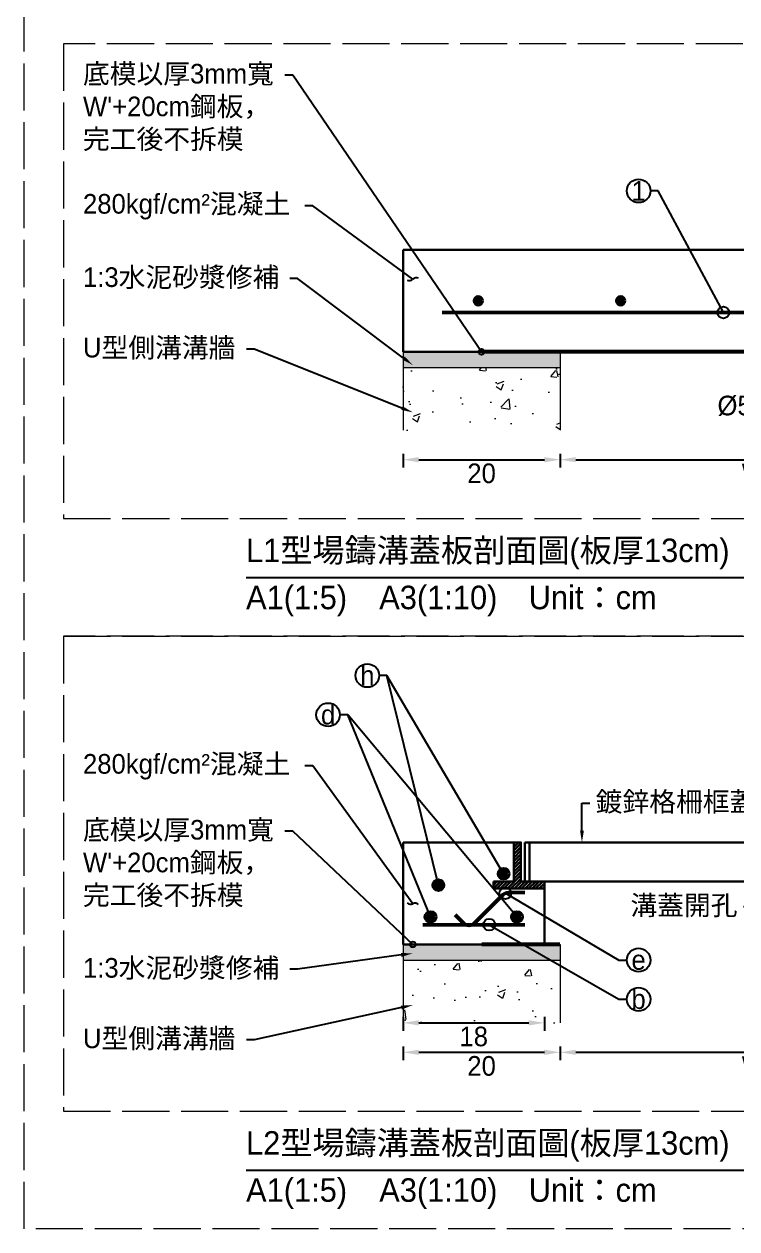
# Model space of a CAD drawing. Extents: x -2931 to 4779, y -2120 to 304.
# Drawn here: x -40.9 to 140.7, y -1307.5 to -1000.5 of the extents above; entities that cross this region are included whole.
import ezdxf
from ezdxf import colors
from ezdxf.entities.mleader import LeaderData, LeaderLine
from ezdxf.math import Vec2, Vec3

# ---------------------------------------------------------------- set-up
doc = ezdxf.new("R2010")
doc.units = 0
doc.header["$MEASUREMENT"] = 0
doc.linetypes.add('ACAD_ISO02W100', pattern=[15, 12, -3])
doc.layers.add('一、4.基本-隱藏', color=9, linetype='ACAD_ISO02W100', lineweight=20, plot=False)
doc.layers.add('三、3.文字-註解文字', color=2, linetype='Continuous')
for name, color, linetype, lineweight in [('二、1.繪圖-既有設施', 8, 'Continuous', 20), ('二、2.繪圖-施作項目', 181, 'Continuous', 30), ('二、5.繪圖-鋼筋', 60, 'Continuous', 50), ('二、6.繪圖-其他施作項目', 35, 'Continuous', 30)]:
    doc.layers.add(name, color=color, linetype=linetype, lineweight=lineweight)
doc.styles.add('次圖名(詳圖)', font='MS PGothic.ttf', dxfattribs={"height": 6})
doc.styles.add('註解文字', font='MS PGothic.ttf', dxfattribs={"height": 5})
doc.dimstyles.new('註解文字', dxfattribs={"dimtxt": 5, "dimasz": 4, "dimexe": 2, "dimexo": 2.5, "dimgap": 1, "dimtad": 2, "dimzin": 0, "dimdsep": 46, "dimtxsty": '註解文字', "dimcen": 0.1, "dimclrd": 256, "dimclre": 256, "dimclrt": 256, "dimadec": 0, "dimazin": 0, "dimtfac": 1, "dimtofl": 0, "dimtmove": 0, "dimatfit": 3, "dimfxl": 1.5, "dimfxlon": 1, "dimtolj": 1, "dimtzin": 0, "dimlwd": -1, "dimlwe": -1, "dimarcsym": 1})

# ---------------------------------------------------------------- blocks, each defined once
blk = doc.blocks.new('_Integral')
at = {"color": 0, "linetype": 'ByBlock', "lineweight": -2}
for centre, start, end in [((0.44, -0.09), 102, 168), ((-0.44, 0.09), 282, 348)]:
    blk.add_arc(centre, 0.454, start, end, dxfattribs=at)
blk = doc.blocks.new('_Small')
at = {"color": 0, "linetype": 'ByBlock', "lineweight": -2}
blk.add_circle((0, 0), 0.25, dxfattribs=at)
blk = doc.blocks.new('*D87')
at = {"layer": 'Defpoints', "color": 0, "transparency": 16777216}
for p in [(55.69, -1083.96), (95.69, -1083.96), (95.69, -1111.46)]:
    blk.add_point(p, dxfattribs=at)
at = {"layer": '三、3.文字-註解文字', "transparency": 16777216}
for p, q in [((55.69, -1109.96), (55.69, -1113.46)), ((95.69, -1109.96), (95.69, -1113.46)), ((59.69, -1111.46), (91.69, -1111.46))]:
    blk.add_line(p, q, dxfattribs=at)
for points in [[(59.69, -1110.8), (59.69, -1112.13), (55.69, -1111.46)], [(91.69, -1110.8), (91.69, -1112.13), (95.69, -1111.46)]]:
    blk.add_solid(points, dxfattribs=at)
at = {"layer": '三、3.文字-註解文字', "transparency": 16777216, "insert": (75.69, -1114.96), "char_height": 5, "attachment_point": 5, "style": '註解文字'}
blk.add_mtext('\\A1;20', dxfattribs=at)
blk = doc.blocks.new('*D88')
at = {"layer": 'Defpoints', "color": 0, "transparency": 16777216}
for p in [(95.69, -1083.96), (195.69, -1083.96), (195.69, -1111.46)]:
    blk.add_point(p, dxfattribs=at)
at = {"layer": '三、3.文字-註解文字', "transparency": 16777216}
for p, q in [((95.69, -1109.96), (95.69, -1113.46)), ((195.69, -1109.96), (195.69, -1113.46)), ((99.69, -1111.46), (191.69, -1111.46))]:
    blk.add_line(p, q, dxfattribs=at)
for points in [[(99.69, -1110.8), (99.69, -1112.13), (95.69, -1111.46)], [(191.69, -1110.8), (191.69, -1112.13), (195.69, -1111.46)]]:
    blk.add_solid(points, dxfattribs=at)
at = {"layer": '三、3.文字-註解文字', "transparency": 16777216, "insert": (145.69, -1114.96), "char_height": 5, "attachment_point": 5, "style": '註解文字'}
blk.add_mtext("\\A1;W'", dxfattribs=at)
blk = doc.blocks.new('*D74')
at = {"layer": 'Defpoints', "color": 0, "transparency": 16777216}
for p in [(55.69, -1244.96), (95.69, -1244.96), (95.69, -1262.46)]:
    blk.add_point(p, dxfattribs=at)
at = {"layer": '三、3.文字-註解文字', "transparency": 16777216}
for p, q in [((55.69, -1260.96), (55.69, -1264.46)), ((95.69, -1260.96), (95.69, -1264.46)), ((59.69, -1262.46), (91.69, -1262.46))]:
    blk.add_line(p, q, dxfattribs=at)
for points in [[(59.69, -1261.8), (59.69, -1263.13), (55.69, -1262.46)], [(91.69, -1261.8), (91.69, -1263.13), (95.69, -1262.46)]]:
    blk.add_solid(points, dxfattribs=at)
at = {"layer": '三、3.文字-註解文字', "transparency": 16777216, "insert": (75.69, -1265.96), "char_height": 5, "attachment_point": 5, "style": '註解文字'}
blk.add_mtext('\\A1;20', dxfattribs=at)
blk = doc.blocks.new('*D75')
at = {"layer": 'Defpoints', "color": 0, "transparency": 16777216}
for p in [(95.69, -1244.96), (195.69, -1244.96), (195.69, -1262.46)]:
    blk.add_point(p, dxfattribs=at)
at = {"layer": '三、3.文字-註解文字', "transparency": 16777216}
for p, q in [((95.69, -1260.96), (95.69, -1264.46)), ((195.69, -1260.96), (195.69, -1264.46)), ((99.69, -1262.46), (191.69, -1262.46))]:
    blk.add_line(p, q, dxfattribs=at)
for points in [[(99.69, -1261.8), (99.69, -1263.13), (95.69, -1262.46)], [(191.69, -1261.8), (191.69, -1263.13), (195.69, -1262.46)]]:
    blk.add_solid(points, dxfattribs=at)
at = {"layer": '三、3.文字-註解文字', "transparency": 16777216, "insert": (145.69, -1265.96), "char_height": 5, "attachment_point": 5, "style": '註解文字'}
blk.add_mtext("\\A1;W'", dxfattribs=at)
blk = doc.blocks.new('*D82')
at = {"layer": 'Defpoints', "color": 0, "transparency": 16777216}
for p in [(55.69, -1234.96), (91.69, -1234.96), (91.69, -1254.96)]:
    blk.add_point(p, dxfattribs=at)
at = {"layer": '三、3.文字-註解文字', "transparency": 16777216}
for p, q in [((55.69, -1253.46), (55.69, -1256.96)), ((59.69, -1254.96), (87.69, -1254.96)), ((91.69, -1253.46), (91.69, -1256.96))]:
    blk.add_line(p, q, dxfattribs=at)
for points in [[(59.69, -1254.3), (59.69, -1255.63), (55.69, -1254.96)], [(87.69, -1254.3), (87.69, -1255.63), (91.69, -1254.96)]]:
    blk.add_solid(points, dxfattribs=at)
at = {"layer": '三、3.文字-註解文字', "transparency": 16777216, "insert": (73.69, -1258.46), "char_height": 5, "attachment_point": 5, "style": '註解文字'}
blk.add_mtext('\\A1;18', dxfattribs=at)

msp = doc.modelspace()

# ---------------------------------------------------------------- hatches: boundary and pattern name
at = {"layer": '二、1.繪圖-既有設施'}
h = msp.add_hatch(dxfattribs=at)
h.set_pattern_fill('CROSS', color=256, scale=0.2)
h.set_pattern_definition([(0, (-455063.2273, -667278.6937), (1.27, 1.27), [0.635, -1.905]), (90, (-455062.9098, -667279.0112), (-1.27, 1.27), [0.635, -1.905])])
h.paths.add_polyline_path([(95.693, -1083.964), (55.693, -1083.964), (55.693, -1087.964), (95.693, -1087.964)])
h.paths.add_polyline_path([(235.693, -1083.964), (195.693, -1083.964), (195.693, -1087.964), (235.693, -1087.964)])
h = msp.add_hatch(dxfattribs=at)
h.set_pattern_fill('AR-CONC', color=256, scale=0.1)
h.set_pattern_definition([(50, (-455063.227, -667278.694), (18.2184669, -1.59390855), [1.905, -20.955]), (355, (-455063.227, -667278.694), (-3.52434214, 19.10568452), [1.524, -16.7640584]), (100.4514447, (-455061.709, -667278.826), (14.6941247, 17.5117752), [1.6190009, -17.80902446]), (46.1842, (-455063.227, -667273.614), (27.1079041, -4.2042328), [2.8575, -31.4325]), (96.6355576, (-455060.968, -667273.964), (23.7404134, 24.7426125), [2.4285023, -26.7135608]), (351.184151, (-455063.227, -667273.614), (23.7404134, 24.7426125), [2.2859967, -25.1459732]), (21, (-455060.687, -667274.884), (15.16143913, -10.22651982), [1.905, -20.955]), (326, (-455060.687, -667274.884), (6.18020283, 18.4187966), [1.524, -16.764]), (71.451445, (-455059.424, -667275.736), (21.34164193, 8.1922769), [1.6190009, -17.80899376]), (37.5, (-455063.227, -667278.6937), (0.308860325, 8.455503887), [0, -16.5608, 0, -17.018, 0, -16.8275]), (7.5, (-455063.227, -667278.694), (6.68196625, 10.01805748), [0, -9.7028, 0, -16.1798, 0, -6.4135]), (327.5, (-455068.8915, -667278.694), (13.559059517, -0.5728744), [0, -6.35, 0, -19.812, 0, -26.289]), (317.5, (-455071.431, -667278.694), (14.81291814, 2.5426491), [0, -8.255, 0, -13.1572, 0, -18.669])])
h.paths.add_polyline_path([(195.693, -1103.964), (235.693, -1103.964), (235.693, -1087.964), (195.693, -1087.964)])
h.paths.add_polyline_path([(55.693, -1103.964), (95.693, -1103.964), (95.693, -1087.964), (55.693, -1087.964)])
h = msp.add_hatch(dxfattribs=at)
h.set_pattern_fill('CROSS', color=256, scale=0.2)
h.set_pattern_definition([(0, (-455303.2273, -667429.6937), (1.27, 1.27), [0.635, -1.905]), (90, (-455302.9098, -667430.0112), (-1.27, 1.27), [0.635, -1.905])])
h.paths.add_polyline_path([(95.693, -1234.964), (91.693, -1234.964), (55.693, -1234.964), (55.693, -1238.964), (95.693, -1238.964)])
h.paths.add_polyline_path([(235.693, -1234.964), (195.693, -1234.964), (195.693, -1238.964), (235.693, -1238.964)])
h = msp.add_hatch(dxfattribs=at)
h.set_pattern_fill('AR-CONC', color=256, scale=0.1)
h.set_pattern_definition([(50, (-455303.227, -667429.694), (18.2184669, -1.59390855), [1.905, -20.955]), (355, (-455303.227, -667429.694), (-3.52434214, 19.10568452), [1.524, -16.7640584]), (100.4514447, (-455301.709, -667429.826), (14.6941247, 17.5117752), [1.6190009, -17.80902446]), (46.1842, (-455303.227, -667424.614), (27.1079041, -4.2042328), [2.8575, -31.4325]), (96.6355576, (-455300.968, -667424.964), (23.7404134, 24.7426125), [2.4285023, -26.7135608]), (351.184151, (-455303.227, -667424.614), (23.7404134, 24.7426125), [2.2859967, -25.1459732]), (21, (-455300.687, -667425.884), (15.16143913, -10.22651982), [1.905, -20.955]), (326, (-455300.687, -667425.884), (6.18020283, 18.4187966), [1.524, -16.764]), (71.451445, (-455299.424, -667426.736), (21.34164193, 8.1922769), [1.6190009, -17.80899376]), (37.5, (-455303.227, -667429.6937), (0.308860325, 8.455503887), [0, -16.5608, 0, -17.018, 0, -16.8275]), (7.5, (-455303.227, -667429.694), (6.68196625, 10.01805748), [0, -9.7028, 0, -16.1798, 0, -6.4135]), (327.5, (-455308.8915, -667429.694), (13.559059517, -0.5728744), [0, -6.35, 0, -19.812, 0, -26.289]), (317.5, (-455311.431, -667429.694), (14.81291814, 2.5426491), [0, -8.255, 0, -13.1572, 0, -18.669])])
h.paths.add_polyline_path([(195.693, -1254.964), (235.693, -1254.964), (235.693, -1238.964), (195.693, -1238.964)])
h.paths.add_polyline_path([(55.693, -1254.964), (95.693, -1254.964), (95.693, -1238.964), (55.693, -1238.964)])
at = {"layer": '二、5.繪圖-鋼筋'}
h = msp.add_hatch(color=256, dxfattribs=at)
h.dxf.hatch_style = 1
h.paths.add_polyline_path([(75.853, -1070.964, 1), (73.853, -1070.964, 1)])
h = msp.add_hatch(color=256, dxfattribs=at)
h.dxf.hatch_style = 1
h.paths.add_polyline_path([(112.133, -1070.964, 1), (110.133, -1070.964, 1)])
h = msp.add_hatch(color=256, dxfattribs=at)
h.dxf.hatch_style = 1
h.paths.add_polyline_path([(82.293, -1216.964, 1), (80.293, -1216.964, 1)])
h = msp.add_hatch(color=256, dxfattribs=at)
h.dxf.hatch_style = 1
h.paths.add_polyline_path([(65.693, -1219.864, 1), (63.693, -1219.864, 1)])
h = msp.add_hatch(color=256, dxfattribs=at)
h.dxf.hatch_style = 1
h.paths.add_polyline_path([(63.693, -1227.964, 1), (61.693, -1227.964, 1)])
h = msp.add_hatch(color=256, dxfattribs=at)
h.dxf.hatch_style = 1
h.paths.add_polyline_path([(85.693, -1227.964, 1), (83.693, -1227.964, 1)])
at = {"layer": '二、6.繪圖-其他施作項目'}
h = msp.add_hatch(dxfattribs=at)
h.set_pattern_fill('ANSI31', color=256, scale=0.2)
h.set_pattern_definition([(45, (2541.3614, -3250.019), (-0.4490128, 0.4490128), [])])
h.paths.add_polyline_path([(85.693, -1208.964), (83.893, -1208.964), (83.893, -1218.964), (78.693, -1218.964), (78.693, -1220.764), (91.693, -1220.764), (91.693, -1218.964), (85.693, -1218.964)])
h.paths.add_polyline_path([(197.693, -1218.964), (191.693, -1218.964), (191.693, -1220.764), (204.693, -1220.764), (204.693, -1218.964), (199.493, -1218.964), (199.493, -1208.964), (197.693, -1208.964)])

# ---------------------------------------------------------------- linework, layer by layer
at = {"layer": '一、4.基本-隱藏'}
for points in [[(-40.855, -800.464), (739.145, -800.464), (739.145, -1307.464), (-40.855, -1307.464)], [(322.241, -1005.464), (-30.855, -1005.464), (-30.855, -1126.464), (322.241, -1126.464)], [(322.241, -1156.464), (-30.855, -1156.464), (-30.855, -1277.464), (322.241, -1277.464)]]:
    msp.add_lwpolyline(points, close=True, dxfattribs=at)
for points in [[(-30.855, -1126.464), (322.241, -1126.464)], [(-30.855, -1156.464), (322.241, -1156.464)]]:
    msp.add_lwpolyline(points, dxfattribs=at)
at = {"layer": '三、3.文字-註解文字'}
for points in [[(15.693, -1141.464), (275.693, -1141.464)], [(15.693, -1292.464), (275.693, -1292.464)]]:
    msp.add_lwpolyline(points, dxfattribs=at)
at = {"layer": '三、3.文字-註解文字', "color": 144}
msp.add_lwpolyline([(64.693, -1219.864), (51.593, -1166.464)], dxfattribs=at)
at = {"layer": '三、3.文字-註解文字'}
for centre in [(115.693, -1042.964), (46.593, -1166.464), (36.593, -1176.464), (115.693, -1238.964), (115.693, -1248.964)]:
    msp.add_circle(centre, 3, dxfattribs=at)
at = {"layer": '三、3.文字-註解文字', "color": 144}
msp.add_circle((64.693, -1219.864), 1.5, dxfattribs=at)
at = {"layer": '二、1.繪圖-既有設施'}
for points in [[(55.693, -1083.964), (55.693, -1103.964)], [(95.693, -1083.964), (95.693, -1103.964)], [(55.693, -1087.964), (95.693, -1087.964)], [(55.693, -1234.964), (55.693, -1254.964)], [(91.693, -1234.964), (95.693, -1234.964)], [(95.693, -1234.964), (95.693, -1254.964)], [(55.693, -1238.964), (95.693, -1238.964)]]:
    msp.add_lwpolyline(points, dxfattribs=at)
at = {"layer": '二、2.繪圖-施作項目'}
for points in [[(55.693, -1057.964), (199.693, -1057.964)], [(55.693, -1057.964), (55.693, -1083.964)], [(55.693, -1083.964), (235.693, -1083.964)], [(55.693, -1208.964), (83.893, -1208.964)], [(55.693, -1234.964), (55.693, -1208.964)], [(91.693, -1234.964), (91.693, -1218.964)], [(55.693, -1234.964), (91.693, -1234.964)]]:
    msp.add_lwpolyline(points, dxfattribs=at)
at = {"layer": '二、5.繪圖-鋼筋'}
for points in [[(65.693, -1073.964), (225.593, -1073.964)], [(60.693, -1229.964), (86.693, -1229.964)]]:
    msp.add_lwpolyline(points, dxfattribs=at)
msp.add_lwpolyline([(86.693, -1221.764), (82.521, -1221.764, 0.1989124), (81.107, -1222.35), (73.907, -1229.55, -0.4142136), (71.079, -1229.55), (68.957, -1227.429)], format="xyb", dxfattribs=at)
for centre in [(74.853, -1070.964), (111.133, -1070.964), (81.293, -1216.964), (64.693, -1219.864), (62.693, -1227.964), (84.693, -1227.964)]:
    msp.add_circle(centre, 1, dxfattribs=at)
at = {"layer": '二、6.繪圖-其他施作項目', "linetype": 'Continuous', "const_width": 1}
for points in [[(75.693, -1083.964), (215.693, -1083.964)], [(75.693, -1234.964), (95.693, -1234.964)]]:
    msp.add_lwpolyline(points, dxfattribs=at)
at = {"layer": '二、6.繪圖-其他施作項目'}
msp.add_lwpolyline([(78.693, -1218.964), (83.893, -1218.964), (83.893, -1208.964), (85.693, -1208.964), (85.693, -1218.964), (91.693, -1218.964), (91.693, -1220.764), (78.693, -1220.764)], close=True, dxfattribs=at)
for points in [[(86.693, -1208.964), (86.693, -1218.964)], [(86.693, -1208.964), (196.693, -1208.964)], [(87.893, -1208.964), (87.893, -1218.964)], [(86.693, -1218.964), (196.693, -1218.964)]]:
    msp.add_lwpolyline(points, dxfattribs=at)

# ---------------------------------------------------------------- texts
at = {"layer": '三、3.文字-註解文字'}
for s, width, gutter_width, insert, char_height, attachment_point, style in [('1', 8.38231, 30, (115.693, -1042.964), 5, 5, '註解文字'), ('{\\fMS PGothic|b0|i0|c128|p34;L}1{\\fMS PGothic|b0|i0|c128|p34;型}場鑄{\\fMS PGothic|b0|i0|c128|p34;溝蓋板}剖面{\\fMS PGothic|b0|i0|c128|p34;圖(板厚13cm)}', 215.37549, 15, (15.693, -1135.464), 6, 4, '次圖名(詳圖)'), ('{\\fMS PGothic|b0|i0|c128|p34;A1(1:}5{\\fMS PGothic|b0|i0|c128|p34;)\u3000A3(1:}1{\\fMS PGothic|b0|i0|c128|p34;0)^IUnit：cm}', 136.03259, 15, (15.693, -1147.464), 6, 4, '次圖名(詳圖)'), ('h', 8.38231, 30, (46.593, -1166.464), 5, 5, '註解文字'), ('d', 8.38231, 30, (36.593, -1176.464), 5, 5, '註解文字'), ('e', 8.38231, 30, (115.693, -1238.964), 5, 5, '註解文字'), ('b', 8.38231, 30, (115.693, -1248.964), 5, 5, '註解文字'), ('{\\fMS PGothic|b0|i0|c128|p34;L}2{\\fMS PGothic|b0|i0|c128|p34;型場鑄溝蓋板剖面圖(板厚13cm)}', 215.37549, 15, (15.693, -1286.464), 6, 4, '次圖名(詳圖)'), ('{\\fMS PGothic|b0|i0|c128|p34;A1(1:}5{\\fMS PGothic|b0|i0|c128|p34;)\u3000A3(1:}1{\\fMS PGothic|b0|i0|c128|p34;0)^IUnit：cm}', 136.03259, 15, (15.693, -1298.464), 6, 4, '次圖名(詳圖)')]:
    msp.add_mtext_dynamic_manual_height_columns(s, width=width, gutter_width=gutter_width, heights=[0], dxfattribs=dict(at, insert=insert, char_height=char_height, attachment_point=attachment_point, style=style))

# ---------------------------------------------------------------- dimensions: what is measured, and where the dimension line sits
for base, p1, p2, text, picture, middle in [((95.693, -1111.464), (55.693, -1083.964), (95.693, -1083.964), '20', '*D87', (75.693, -1114.964)), ((195.693, -1111.464), (95.693, -1083.964), (195.693, -1083.964), "W'", '*D88', (145.693, -1114.964)), ((91.693, -1254.964), (55.693, -1234.964), (91.693, -1234.964), '18', '*D82', (73.693, -1258.464)), ((95.693, -1262.464), (55.693, -1244.964), (95.693, -1244.964), '20', '*D74', (75.693, -1265.964)), ((195.693, -1262.464), (95.693, -1244.964), (195.693, -1244.964), "W'", '*D75', (145.693, -1265.964))]:
    dim = msp.add_linear_dim(base=base, p1=p1, p2=p2, text=text, dimstyle='註解文字', dxfattribs=at)
    dim.commit()
    dim.dimension.update_dxf_attribs({"geometry": picture, "text_midpoint": middle})

# ---------------------------------------------------------------- leaders
ml = msp.add_multileader_mtext('Standard', dxfattribs=at)
ml.set_content("{\\fMS PGothic|b0|i0|c128|p34;底模以厚3mm寬}W'{\\fMS PGothic|b0|i0|c128|p34;+20cm鋼板，完工後不拆模}", color=256, style='註解文字')
ml.set_leader_properties(color=144, linetype='ByLayer', lineweight=-1)
ml.set_arrow_properties(name='SMALL')
ml.build(insert=Vec2(0, 0))
ml.multileader.update_dxf_attribs({"dogleg_length": 2, "arrow_head_size": 3})
ctx = ml.context
ctx.base_point, ctx.char_height, ctx.arrow_head_size, ctx.landing_gap_size, ctx.plane_origin = Vec3(-27.355, -1013.447), 5, 3, 1.5, Vec3(112.394, -1107.453)
notes = []
notes.append((ctx, [(1, (1, 1, 0), (27.588, -1013.447), (-1, 0), 2, [(0, [(75.693, -1083.964)], 0, [])])]))
ctx.mtext.insert, ctx.mtext.width, ctx.mtext.flow_direction = Vec3(-25.855, -1010.606), 51.95321, 5
ml = msp.add_multileader_mtext('Standard', dxfattribs=at)
ml.set_content('{\\fMS PGothic|b0|i0|c128|p34; }', color=256, style='註解文字')
ml.set_leader_properties(color=144, linetype='ByLayer', lineweight=-1)
ml.set_arrow_properties(name='SMALL')
ml.build(insert=Vec2(0, 0))
ml.multileader.update_dxf_attribs({"dogleg_length": 2, "arrow_head_size": 6})
ctx = ml.context
ctx.base_point, ctx.char_height, ctx.arrow_head_size, ctx.landing_gap_size, ctx.plane_origin = Vec3(113.477, -1042.964), 5, 6, 1.5, Vec3(137.282, -1049.618)
ctx.text_align_type = 2
notes.append((ctx, [(0, (1, 1, 0), (120.693, -1042.964), (-1, 0), 2, [(0, [(137.282, -1073.964)], 0, [])])]))
ctx.mtext.insert, ctx.mtext.alignment, ctx.mtext.flow_direction = Vec3(117.193, -1040.464), 3, 5
ml = msp.add_multileader_mtext('Standard', dxfattribs=at)
ml.set_content('280kgf/cm²混凝土', color=256, style='註解文字')
ml.set_leader_properties(color=144, linetype='ByLayer', lineweight=-1)
ml.set_arrow_properties(name='INTEGRAL')
ml.build(insert=Vec2(0, 0))
ml.multileader.update_dxf_attribs({"dogleg_length": 2, "arrow_head_size": 3})
ctx = ml.context
ctx.base_point, ctx.char_height, ctx.arrow_head_size, ctx.landing_gap_size, ctx.plane_origin = Vec3(-27.355, -1046.743), 5, 3, 1.5, Vec3(112.394, -1094.305)
notes.append((ctx, [(1, (1, 1, 0), (32.702, -1046.743), (-1, 0), 2, [(0, [(58.193, -1065.464)], 0, [])])]))
ctx.mtext.insert, ctx.mtext.width, ctx.mtext.flow_direction = Vec3(-25.855, -1043.76), 107.51878, 5
ml = msp.add_multileader_mtext('Standard', dxfattribs=at)
ml.set_content('1:3水泥砂漿修補', color=256, style='註解文字')
ml.set_leader_properties(color=144, linetype='ByLayer', lineweight=-1)
ml.build(insert=Vec2(0, 0))
ml.multileader.update_dxf_attribs({"dogleg_length": 2, "arrow_head_size": 3})
ctx = ml.context
ctx.base_point, ctx.char_height, ctx.arrow_head_size, ctx.landing_gap_size, ctx.plane_origin = Vec3(-27.355, -1065.284), 5, 3, 1.5, Vec3(115.939, -1142.714)
notes.append((ctx, [(1, (1, 1, 0), (28.838, -1065.284), (-1, 0), 2, [(0, [(58.193, -1087.351)], 0, [])])]))
ctx.mtext.insert, ctx.mtext.width, ctx.mtext.defined_height, ctx.mtext.flow_direction = Vec3(-25.855, -1062.444), 75.70236, 7.957, 5
ml = msp.add_multileader_mtext('Standard', dxfattribs=at)
ml.set_content('{\\fMS PGothic|b0|i0|c128|p34;U型側溝}溝牆', color=256, style='註解文字')
ml.set_leader_properties(color=144, linetype='ByLayer', lineweight=-1)
ml.build(insert=Vec2(0, 0))
ml.multileader.update_dxf_attribs({"dogleg_length": 2, "arrow_head_size": 3})
ctx = ml.context
ctx.base_point, ctx.char_height, ctx.arrow_head_size, ctx.landing_gap_size, ctx.plane_origin = Vec3(-27.355, -1083.313), 5, 3, 1.5, Vec3(115.939, -1155.658)
notes.append((ctx, [(1, (1, 1, 0), (17.787, -1083.313), (-1, 0), 2, [(0, [(58.193, -1099.419)], 0, [])])]))
ctx.mtext.insert, ctx.mtext.width, ctx.mtext.defined_height, ctx.mtext.flow_direction = Vec3(-25.855, -1080.401), 79.19501, 8.736, 5
ml = msp.add_multileader_mtext('Standard', dxfattribs=at)
ml.set_content('%%C5cm(2")開孔{\\fMS PGothic|b0|i0|c128|p34; }', color=256, style='註解文字')
ml.set_leader_properties(color=144, linetype='ByLayer', lineweight=-1)
ml.build(insert=Vec2(0, 0))
ml.multileader.update_dxf_attribs({"dogleg_length": 2, "arrow_head_size": 3})
ctx = ml.context
ctx.base_point, ctx.char_height, ctx.arrow_head_size, ctx.landing_gap_size, ctx.plane_origin = Vec3(133.733, -1097.964), 5, 3, 1.5, Vec3(190.693, -1087.964)
ctx.text_align_type = 2
notes.append((ctx, [(0, (1, 1, 0), (180.693, -1097.964), (-1, 0), 2, [(0, [(190.693, -1087.964)], 0, [])])]))
ctx.mtext.insert, ctx.mtext.alignment, ctx.mtext.flow_direction = Vec3(177.193, -1095.152), 3, 5
ml = msp.add_multileader_mtext('Standard', dxfattribs=at)
ml.set_content('{\\fMS PGothic|b0|i0|c128|p34; }', color=256, style='註解文字')
ml.set_leader_properties(color=144, linetype='ByLayer', lineweight=-1)
ml.set_arrow_properties(name='SMALL')
ml.build(insert=Vec2(0, 0))
ml.multileader.update_dxf_attribs({"dogleg_length": 2, "arrow_head_size": 6})
ctx = ml.context
ctx.base_point, ctx.char_height, ctx.arrow_head_size, ctx.landing_gap_size, ctx.plane_origin = Vec3(44.377, -1166.464), 5, 6, 1.5, Vec3(65.891, -1183.201)
ctx.text_align_type = 2
notes.append((ctx, [(0, (1, 1, 0), (51.593, -1166.464), (-1, 0), 2, [(0, [(81.293, -1216.964)], 0, [])])]))
ctx.mtext.insert, ctx.mtext.alignment, ctx.mtext.flow_direction = Vec3(48.093, -1163.964), 3, 5
ml = msp.add_multileader_mtext('Standard', dxfattribs=at)
ml.set_content('{\\fMS PGothic|b0|i0|c128|p34; }', color=256, style='註解文字')
ml.set_leader_properties(color=144, linetype='ByLayer', lineweight=-1)
ml.set_arrow_properties(name='SMALL')
ml.build(insert=Vec2(0, 0))
ml.multileader.update_dxf_attribs({"dogleg_length": 2, "arrow_head_size": 6})
ctx = ml.context
ctx.base_point, ctx.char_height, ctx.arrow_head_size, ctx.landing_gap_size, ctx.plane_origin = Vec3(34.377, -1176.464), 5, 6, 1.5, Vec3(49.291, -1201.101)
ctx.text_align_type = 2
notes.append((ctx, [(0, (1, 1, 0), (41.593, -1176.464), (-1, 0), 2, [(0, [(84.693, -1227.964)], 0, [])])]))
ctx.mtext.insert, ctx.mtext.alignment, ctx.mtext.flow_direction = Vec3(38.093, -1173.964), 3, 5
ml = msp.add_multileader_mtext('Standard', dxfattribs=at)
ml.set_content('{\\fMS PGothic|b0|i0|c128|p34; }', color=256, style='註解文字')
ml.set_leader_properties(color=144, linetype='ByLayer', lineweight=-1)
ml.set_arrow_properties(name='SMALL')
ml.build(insert=Vec2(0, 0))
ml.multileader.update_dxf_attribs({"dogleg_length": 2, "arrow_head_size": 6})
ctx = ml.context
ctx.base_point, ctx.char_height, ctx.arrow_head_size, ctx.landing_gap_size, ctx.plane_origin = Vec3(34.377, -1176.464), 5, 6, 1.5, Vec3(47.364, -1206.479)
ctx.text_align_type = 2
notes.append((ctx, [(0, (1, 1, 0), (41.593, -1176.464), (-1, 0), 2, [(0, [(62.693, -1227.964)], 0, [])])]))
ctx.mtext.insert, ctx.mtext.alignment, ctx.mtext.flow_direction = Vec3(38.093, -1173.964), 3, 5
ml = msp.add_multileader_mtext('Standard', dxfattribs=at)
ml.set_content('280kgf/cm²混凝土', color=256, style='註解文字')
ml.set_leader_properties(color=144, linetype='ByLayer', lineweight=-1)
ml.set_arrow_properties(name='INTEGRAL')
ml.build(insert=Vec2(0, 0))
ml.multileader.update_dxf_attribs({"dogleg_length": 2, "arrow_head_size": 3})
ctx = ml.context
ctx.base_point, ctx.char_height, ctx.arrow_head_size, ctx.landing_gap_size, ctx.plane_origin = Vec3(-27.355, -1189.447), 5, 3, 1.5, Vec3(112.394, -1287.633)
notes.append((ctx, [(1, (1, 1, 0), (32.702, -1189.447), (-1, 0), 2, [(0, [(58.193, -1224.613)], 0, [])])]))
ctx.mtext.insert, ctx.mtext.width, ctx.mtext.flow_direction = Vec3(-25.855, -1186.464), 107.51878, 5
ml = msp.add_multileader_mtext('Standard', dxfattribs=at)
ml.set_content('{\\fMS PGothic|b0|i0|c128|p34;鍍鋅格柵框蓋詳}', color=256, style='註解文字')
ml.set_leader_properties(color=144, linetype='ByLayer', lineweight=-1)
ml.build(insert=Vec2(0, 0))
ml.multileader.update_dxf_attribs({"dogleg_length": 2, "arrow_head_size": 3})
ctx = ml.context
ctx.base_point, ctx.char_height, ctx.arrow_head_size, ctx.landing_gap_size, ctx.plane_origin = Vec3(103.264, -1198.964), 5, 3, 1.5, Vec3(83.715, -1255.141)
notes.append((ctx, [(1, (1, 1, 0), (101.264, -1198.964), (1, 0), 2, [(0, [(101.264, -1208.964)], 0, [])])]))
ctx.mtext.insert, ctx.mtext.width, ctx.mtext.flow_direction = Vec3(104.764, -1196.109), 50.82195, 5
ml = msp.add_multileader_mtext('Standard', dxfattribs=at)
ml.set_content("{\\fMS PGothic|b0|i0|c128|p34;底模以厚3mm寬}W'{\\fMS PGothic|b0|i0|c128|p34;+20cm鋼板，完工後不拆模}", color=256, style='註解文字')
ml.set_leader_properties(color=144, linetype='ByLayer', lineweight=-1)
ml.set_arrow_properties(name='SMALL')
ml.build(insert=Vec2(0, 0))
ml.multileader.update_dxf_attribs({"dogleg_length": 2, "arrow_head_size": 3})
ctx = ml.context
ctx.base_point, ctx.char_height, ctx.arrow_head_size, ctx.landing_gap_size, ctx.plane_origin = Vec3(-27.355, -1206.095), 5, 3, 1.5, Vec3(112.394, -1300.781)
notes.append((ctx, [(1, (1, 1, 0), (27.588, -1206.095), (-1, 0), 2, [(0, [(58.193, -1234.964)], 0, [])])]))
ctx.mtext.insert, ctx.mtext.width, ctx.mtext.flow_direction = Vec3(-25.855, -1203.254), 52.20438, 5
ml = msp.add_multileader_mtext('Standard', dxfattribs=at)
ml.set_content('{\\fMS PGothic|b0|i0|c128|p34; }', color=256, style='註解文字')
ml.set_leader_properties(color=144, linetype='ByLayer', lineweight=-1)
ml.set_arrow_properties(name='SMALL')
ml.build(insert=Vec2(0, 0))
ml.multileader.update_dxf_attribs({"dogleg_length": 2, "arrow_head_size": 6})
ctx = ml.context
ctx.base_point, ctx.char_height, ctx.arrow_head_size, ctx.landing_gap_size, ctx.plane_origin = Vec3(112.693, -1238.964), 5, 6, 1.5, Vec3(49.291, -1193.601)
notes.append((ctx, [(1, (1, 1, 0), (110.693, -1238.964), (1, 0), 2, [(0, [(81.756, -1221.917)], 0, [])])]))
ctx.mtext.insert, ctx.mtext.flow_direction = Vec3(114.193, -1236.464), 5
ml = msp.add_multileader_mtext('Standard', dxfattribs=at)
ml.set_content('溝蓋開孔', color=256, style='註解文字')
ml.set_leader_properties(color=144, linetype='ByLayer', lineweight=-1)
ml.build(insert=Vec2(0, 0))
ml.multileader.update_dxf_attribs({"dogleg_length": 2, "arrow_head_size": 3})
ctx = ml.context
ctx.base_point, ctx.char_height, ctx.arrow_head_size, ctx.landing_gap_size, ctx.plane_origin = Vec3(111.067, -1225.409), 5, 3, 1.5, Vec3(133.624, -1265.141)
ctx.text_align_type = 2
notes.append((ctx, [(0, (1, 1, 0), (144.391, -1225.409), (-1, 0), 2, [(0, [(151.172, -1218.964)], 0, [])])]))
ctx.mtext.insert, ctx.mtext.width, ctx.mtext.alignment, ctx.mtext.flow_direction = Vec3(140.891, -1222.497), 29.56865, 3, 5
ml = msp.add_multileader_mtext('Standard', dxfattribs=at)
ml.set_content('{\\fMS PGothic|b0|i0|c128|p34; }', color=256, style='註解文字')
ml.set_leader_properties(color=144, linetype='ByLayer', lineweight=-1)
ml.set_arrow_properties(name='SMALL')
ml.build(insert=Vec2(0, 0))
ml.multileader.update_dxf_attribs({"dogleg_length": 2, "arrow_head_size": 6})
ctx = ml.context
ctx.base_point, ctx.char_height, ctx.arrow_head_size, ctx.landing_gap_size, ctx.plane_origin = Vec3(112.693, -1248.964), 5, 6, 1.5, Vec3(49.291, -1198.601)
notes.append((ctx, [(1, (1, 1, 0), (110.693, -1248.964), (1, 0), 2, [(0, [(77.633, -1229.964)], 0, [])])]))
ctx.mtext.insert, ctx.mtext.flow_direction = Vec3(114.193, -1246.464), 5
ml = msp.add_multileader_mtext('Standard', dxfattribs=at)
ml.set_content('1:3水泥砂漿修補', color=256, style='註解文字')
ml.set_leader_properties(color=144, linetype='ByLayer', lineweight=-1)
ml.build(insert=Vec2(0, 0))
ml.multileader.update_dxf_attribs({"dogleg_length": 2, "arrow_head_size": 3})
ctx = ml.context
ctx.base_point, ctx.char_height, ctx.arrow_head_size, ctx.landing_gap_size, ctx.plane_origin = Vec3(-27.355, -1241.284), 5, 3, 1.5, Vec3(115.939, -1293.714)
notes.append((ctx, [(1, (1, 1, 0), (28.838, -1241.284), (-1, 0), 2, [(0, [(58.193, -1237.247)], 0, [])])]))
ctx.mtext.insert, ctx.mtext.width, ctx.mtext.defined_height, ctx.mtext.flow_direction = Vec3(-25.855, -1238.444), 75.70236, 7.957, 5
ml = msp.add_multileader_mtext('Standard', dxfattribs=at)
ml.set_content('{\\fMS PGothic|b0|i0|c128|p34;U型側溝}溝牆', color=256, style='註解文字')
ml.set_leader_properties(color=144, linetype='ByLayer', lineweight=-1)
ml.build(insert=Vec2(0, 0))
ml.multileader.update_dxf_attribs({"dogleg_length": 2, "arrow_head_size": 3})
ctx = ml.context
ctx.base_point, ctx.char_height, ctx.arrow_head_size, ctx.landing_gap_size, ctx.plane_origin = Vec3(-27.355, -1259.313), 5, 3, 1.5, Vec3(115.939, -1306.658)
notes.append((ctx, [(1, (1, 1, 0), (17.787, -1259.313), (-1, 0), 2, [(0, [(58.193, -1250.419)], 0, [])])]))
ctx.mtext.insert, ctx.mtext.width, ctx.mtext.defined_height, ctx.mtext.flow_direction = Vec3(-25.855, -1256.401), 79.19501, 8.736, 5
for ctx, leaders in notes:
    for number, flags, end, landing, length, lines in leaders:
        leader = LeaderData()
        leader.index, (leader.has_last_leader_line, leader.has_dogleg_vector, leader.attachment_direction) = number, flags
        leader.last_leader_point, leader.dogleg_vector, leader.dogleg_length = Vec3(end), Vec3(landing), length
        for number, points, colour, breaks in lines:
            line = LeaderLine()
            line.index, line.vertices, line.color, line.breaks = number, Vec3.list(points), colors.encode_raw_color(colour), breaks
            leader.lines.append(line)
        ctx.leaders.append(leader)

doc.saveas('drawing.dxf')
